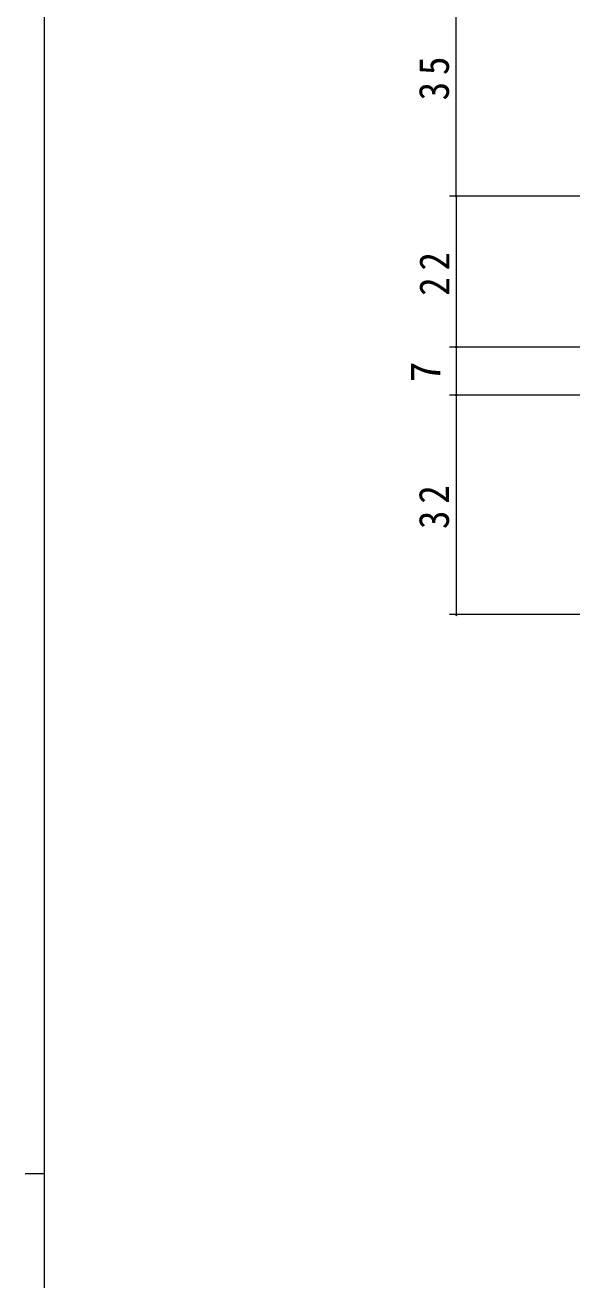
# Model space of a CAD drawing. Units: millimetres on the paper. Extents: x -397 to 397, y -282 to 282.
# Drawn here: x -396.7 to -315.9, y 1.3 to 184.3 of the extents above; entities that cross this region are included whole.
import ezdxf
from ezdxf.enums import TextEntityAlignment as Align

# ---------------------------------------------------------------- set-up
doc = ezdxf.new("R2010")
doc.units = ezdxf.units.MM
doc.layers.add('0-1_YKK_ZWAK', color=7, linetype='Continuous', lineweight=18)
doc.layers.add('0-3_YKK_D', color=6, linetype='Continuous', lineweight=18)
doc.styles.add('ＭＳ ゴシック', font='')
doc.styles.get('ＭＳ ゴシック').set_extended_font_data('MS Gothic')

msp = doc.modelspace()

# ---------------------------------------------------------------- linework, layer by layer
at = {"layer": '0-1_YKK_ZWAK'}
for p, q in [((-393.908, -245.688), (-393.908, 279.312)), ((-396.708, 16.812), (-393.908, 16.812))]:
    msp.add_line(p, q, dxfattribs=at)
at = {"layer": '0-3_YKK_D'}
for p, q in [((-333.908, 159.312), (-333.908, 194.312)), ((-316.908, 159.312), (-334.908, 159.312)), ((-315.908, 159.312), (-334.908, 159.312)), ((-333.908, 159.312), (-333.908, 137.312)), ((-315.908, 137.312), (-334.908, 137.312)), ((-315.908, 137.312), (-334.908, 137.312)), ((-333.908, 137.312), (-333.908, 130.312)), ((-315.908, 130.312), (-334.908, 130.312)), ((-315.908, 130.312), (-334.908, 130.312)), ((-333.908, 130.312), (-333.908, 98.312)), ((-315.908, 98.312), (-334.908, 98.312))]:
    msp.add_line(p, q, dxfattribs=at)
for centre, start, end in [((-333.908, 159.312), 90, 270), ((-333.908, 159.312), 90, 270), ((-333.908, 159.312), 270, 90), ((-333.908, 159.312), 270, 90), ((-333.908, 137.312), 90, 270), ((-333.908, 137.312), 90, 270), ((-333.908, 137.312), 270, 90), ((-333.908, 137.312), 270, 90), ((-333.908, 130.312), 90, 270), ((-333.908, 130.312), 90, 270), ((-333.908, 130.312), 270, 90), ((-333.908, 130.312), 270, 90), ((-333.908, 98.312), 90, 270), ((-333.908, 98.312), 270, 90)]:
    msp.add_arc(centre, 0.106, start, end, dxfattribs=at)

# ---------------------------------------------------------------- texts
at = {"layer": '0-3_YKK_D', "color": 7, "style": 'ＭＳ ゴシック'}
msp.add_text('7', height=4.399, rotation=90, dxfattribs=at).set_placement((-334.908, 132.212), align=Align.BOTTOM_LEFT)
at = {"layer": '0-3_YKK_D', "color": 7, "char_height": 4.399, "attachment_point": 7, "rotation": 90, "style": 'ＭＳ ゴシック'}
for s, insert in [('\\T1.37;\\W0.9;35', (-334.908, 173.292)), ('\\T1.37;\\W0.9;22', (-334.908, 144.792)), ('\\T1.37;\\W0.9;32', (-334.908, 110.792))]:
    msp.add_mtext(s, dxfattribs=dict(at, insert=insert))

doc.saveas('drawing.dxf')
